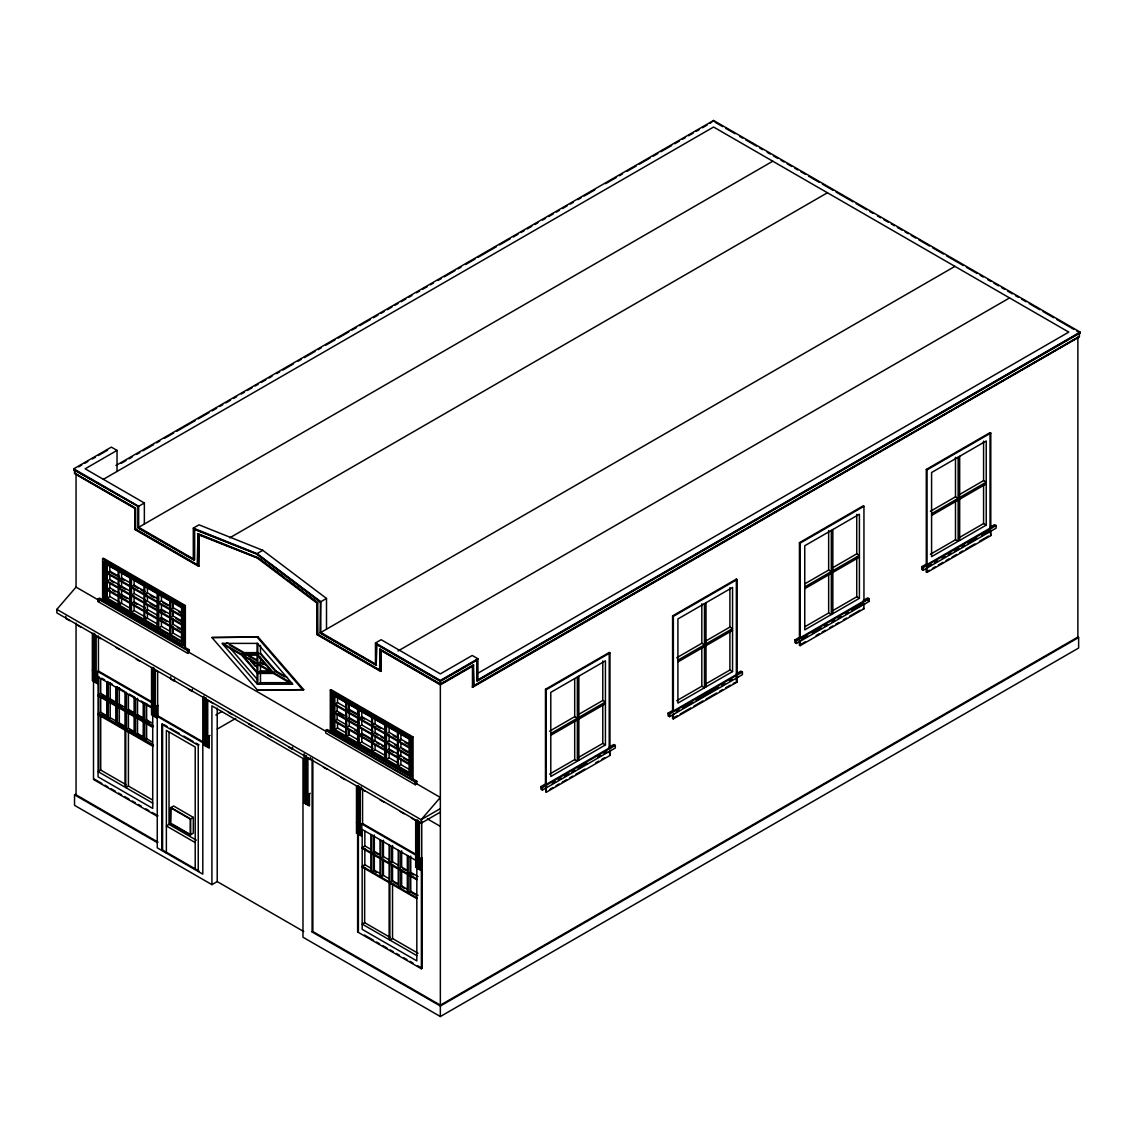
<?xml version="1.0" encoding="UTF-8"?>
<svg xmlns="http://www.w3.org/2000/svg" width="1137" height="1137" viewBox="0 0 1137 1137"><rect width="100%" height="100%" fill="white"/><g stroke="black" fill="none" stroke-linecap="round" stroke-linejoin="round"><path stroke-width="1.5" d="M440.346 812.131L421.145 823.216L56.85 612.886L56.85 609.375L76.051 587.118L76.051 474.072M73.777 469.695L138.288 506.491L73.777 469.695L73.777 468.814L111.341 447.125L117.04 450.408L117.04 471.443M78.709 466.838L81.75 465.09M84.778 463.327L87.819 461.579M92.367 458.95L95.409 457.202M98.436 455.454L107.546 450.195M74.53 469.695L74.53 473.191L134.123 507.159M75.298 473.191L75.667 473.845M117.04 450.408L85.161 468.814L144.356 502.995L144.356 524.029M115.946 465.488L713.581 120.465L1080.15 332.103L1080.15 332.97L477.156 681.106L476.787 659.858L477.156 681.106M121.346 463.256L125.951 460.599M129.035 458.822L132.105 457.046M136.724 454.388L139.794 452.611M142.864 450.835L153.623 444.624M156.707 442.847L159.777 441.071M164.396 438.399L173.606 433.083M176.69 431.307L195.138 420.662M198.208 418.885L208.966 412.66M212.05 410.898L216.655 408.226M219.725 406.449L222.809 404.673M225.879 402.91L230.498 400.238M233.568 398.462L236.638 396.685M241.257 394.027L244.327 392.251M247.397 390.474L252.016 387.816M255.086 386.04L258.156 384.263M261.24 382.487L265.845 379.829M268.929 378.052L271.999 376.276M276.604 373.618L279.688 371.842M282.758 370.065L293.517 363.854M298.136 361.196L301.206 359.42M304.275 357.643L315.048 351.432M318.118 349.656L321.188 347.879M325.807 345.207L335.031 339.892M338.101 338.115L348.86 331.905M351.93 330.128L356.549 327.47M359.619 325.694L370.378 319.483M373.462 317.706L378.067 315.034M381.151 313.258L384.221 311.481M387.291 309.719L391.91 307.047M394.98 305.27L398.049 303.494M401.134 301.731L405.738 299.059M408.808 297.283L411.892 295.506M416.497 292.849L419.581 291.072M422.651 289.295L427.256 286.638M430.34 284.861L433.41 283.085M438.029 280.427L441.099 278.65M444.169 276.874L454.928 270.663M458.012 268.886L461.082 267.11M465.701 264.452L474.925 259.122M477.995 257.346L496.443 246.701M499.513 244.924L510.271 238.713M513.355 236.937L517.96 234.279M521.03 232.502L524.114 230.726M527.184 228.949L531.803 226.291M534.873 224.515L537.943 222.738M542.562 220.066L545.632 218.29M548.702 216.527L553.321 213.855M556.391 212.079L559.461 210.302M562.545 208.54L567.15 205.868M570.234 204.091L573.304 202.315M577.909 199.657L580.993 197.881M584.063 196.104L594.822 189.893M605.58 183.682L616.353 177.471M619.423 175.695L622.493 173.918M627.112 171.261L636.336 165.931M639.406 164.154L650.165 157.944M653.235 156.167L657.854 153.509M660.924 151.733L671.683 145.522M674.767 143.745L679.372 141.087M682.456 139.311L685.526 137.534M688.596 135.758L693.215 133.1M696.285 131.323L699.354 129.547M702.439 127.77L707.043 125.098M710.128 123.336L713.581 120.465M103.368 479.331L713.581 127.031L1068.766 332.103L476.844 673.843M134.877 529.501L134.877 508.466L135.63 508.026L135.63 529.06L134.877 529.501L198.62 566.311L199.003 534.603L198.62 566.311M73.777 468.814L138.671 506.278L144.356 502.995M137.904 506.718L137.904 527.753L194.455 559.958L194.455 529.089L257.445 554.273L267.238 561.664M138.671 506.278L138.671 527.312L772.776 161.212M102.614 558.637L184.578 605.964L184.578 648.033L102.614 600.706L102.614 558.637L103.368 558.196L185.345 605.524L185.345 647.593L189.14 649.781L189.14 652.411L325.736 731.276M104.135 561.266L183.441 606.618L183.071 645.404L104.135 599.824L104.135 561.266L183.441 606.618M132.219 578.363L182.304 607.272L182.304 642.334L106.025 598.73L106.409 563.455L130.698 577.482L130.314 612.758M107.162 572.664L118.177 579.017L118.177 571.129L107.162 564.776L107.162 572.664L109.82 571.129L119.456 576.686M120.835 585.811L118.177 587.346L107.162 580.993L107.162 573.531L109.82 572.01L116.699 575.976M138.671 527.312L193.304 558.864L193.304 528.122L199.003 524.825L262.761 550.308L326.504 598.446L326.504 629.187M194.455 559.958L194.455 529.089M107.162 580.993L109.82 579.458L119.456 585.015M197.866 533.623L197.483 565.217L197.866 533.623L257.815 557.599L284.321 577.596M118.93 579.458L129.945 585.811L129.945 577.923L118.93 571.57L118.93 579.458L121.588 577.923L129.845 582.684M120.835 594.139L118.177 595.66L118.177 588.213L107.162 581.86L107.162 589.307L109.82 587.772L119.456 593.343M120.835 602.894L118.177 604.429L107.162 598.076L107.162 590.188L109.82 588.653M189.14 652.411L187.619 653.292L98.066 601.587L98.066 598.957L99.573 598.076L103.368 600.265L101.861 601.146M118.93 587.772L129.945 594.139L129.945 586.678L118.93 580.325L118.93 587.772L121.588 586.251L129.845 591.013M98.066 601.587L99.573 600.706M104.135 599.824L183.441 645.176M106.025 598.73L182.304 642.334M107.162 598.076L109.82 596.541L119.456 602.098M131.451 586.678L143.973 593.912L143.973 586.024L131.451 578.79L131.451 586.678L134.109 585.143L145.238 591.581M118.93 596.101L129.945 602.454L129.945 595.006L118.93 588.653L118.93 596.101L121.588 594.566L129.845 599.341M229.731 537.829L827.423 192.764M146.63 600.706L143.973 602.24L143.973 594.793L131.451 587.559L131.451 595.006L134.109 593.471L145.238 599.895M118.93 604.87L129.945 611.223L129.945 603.335L118.93 596.982L118.93 604.87L121.588 603.335L129.845 608.096M144.74 594.353L157.261 601.587L157.261 593.699L144.74 586.465L144.74 594.353L147.398 592.818L157.133 598.446M144.74 595.234L157.261 602.454L157.261 609.901L144.74 602.681L144.74 595.234L147.398 593.699M131.451 603.335L143.973 610.569L143.973 603.122L131.451 595.887L131.451 603.335L134.109 601.8L145.238 608.224M157.645 593.471L157.645 628.534M144.74 602.681L147.398 601.146L157.133 606.76M146.63 617.789L143.973 619.324L143.973 611.436L131.451 604.216L131.451 612.104L134.109 610.569L145.238 616.993M170.536 601.359L170.536 609.247L181.55 615.6L181.55 607.712L158.782 594.566L158.782 602.454L161.44 600.919L169.683 605.694M144.74 610.995L157.261 618.23L157.261 610.782L144.74 603.548L144.74 610.995L147.398 609.475L157.133 615.089M144.74 611.877L157.261 619.111L157.261 626.999L144.74 619.764L144.74 611.877L147.398 610.342M193.304 528.122L257.061 553.605L262.761 550.308M158.782 610.782L169.783 617.135L169.783 609.688L158.782 603.335L158.782 610.782L161.44 609.247L169.683 614.008M194.072 529.302L257.445 554.273M144.74 619.764L147.398 618.23L157.133 623.858M158.782 611.663L169.783 618.016L169.783 625.464L158.782 619.111L158.782 611.663L161.44 610.128L165.561 612.502M257.815 557.599L317.777 602.866L305.228 593.386M198.62 534.816L258.198 558.267L197.483 533.85M170.536 609.247L173.194 607.712L182.83 613.269M158.782 619.111L161.44 617.576L169.683 622.337M106.025 563.682L182.304 607.272M184.578 605.964L185.345 605.524M170.536 617.576L181.55 623.929L181.55 616.481L170.536 610.128L170.536 617.576L173.194 616.041L182.83 621.598M158.782 627.866L169.783 634.233L169.783 626.345L158.782 619.992L158.782 627.866L161.44 626.345L169.683 631.106M170.536 625.904L181.55 632.257L181.55 624.81L170.536 618.457L170.536 625.904L173.194 624.369L182.83 629.926M94.641 670.603L92.367 670.162M152.344 702.154L98.436 671.029L96.162 672.351L94.641 671.47M170.536 634.659L181.55 641.012L181.55 633.124L170.536 626.771L170.536 634.659L173.194 633.124L182.83 638.696M94.641 681.106L93.888 681.546L93.888 633.21M95.409 681.546L94.641 681.987L94.641 633.65M97.683 681.987L96.162 682.868L96.162 635.54M107.546 681.546L106.793 681.987L106.793 699.951L109.45 698.416M107.987 697.578L100.724 693.385L98.066 694.92L115.903 705.21L116.656 704.769L108.313 699.951L108.313 681.987M116.656 686.805L115.903 687.245L115.903 705.21M183.824 648.474L185.345 647.593M117.409 687.245L116.656 687.686L116.656 705.651L124.999 710.469L125.766 710.028L117.409 705.21L117.409 687.245L124.374 691.268M98.066 598.957L187.619 650.662L189.14 649.781M211.908 637.516L258.198 637.075L303.735 689.662L257.445 690.088L211.908 637.516L258.198 637.075M106.793 700.833L106.793 718.797L107.546 718.357L98.82 713.325L98.82 695.347L98.066 695.787L106.793 700.833L110.204 698.857L117.168 702.879M117.168 721.711L110.204 717.703L107.546 719.238L107.546 701.273L108.313 700.833L108.313 718.797L116.656 723.615L115.903 724.056L115.903 706.091L119.314 704.116L126.264 708.138M125.766 692.063L124.999 692.504L124.999 710.469M107.987 716.424L100.724 712.217L98.066 713.752L124.999 729.314L125.766 728.874L117.409 724.056L117.409 706.091M126.264 726.969L119.314 722.961L116.656 724.496L116.656 706.532L124.999 711.35L128.424 709.374L135.374 713.396M380.767 671.47L317.024 634.659L317.024 603.178L317.394 634.446L381.151 671.256L381.151 650.222L381.151 671.256M152.017 707.214L144.74 703.021L143.973 703.462L143.973 721.427L152.713 726.458M376.219 665.33L376.603 644.082L376.219 665.33L320.051 632.911L320.435 601.828L270.037 563.781M1080.15 332.103L477.924 679.798L477.924 658.764L472.225 655.48L440.346 673.886L381.151 639.705L375.466 642.988L375.466 664.022L320.819 632.47L320.819 601.729L326.504 598.446M153.85 704.769L151.562 704.329M222.852 643.386L241.513 654.173L244.171 652.638L257.985 652.638M126.52 712.984L126.52 729.314L134.877 734.132L134.109 734.573L125.766 729.755L125.766 711.79L134.109 716.608L137.534 714.633L144.484 718.655M203.551 742.234L158.015 715.94L158.015 705.437L155.357 706.532L153.85 705.651M151.562 667.533L151.562 714.846L156.878 717.916L156.878 705.651L158.015 705.437M135.374 732.228L128.424 728.22L124.999 730.196L124.999 787.159L98.066 771.597L100.724 770.062L126.164 784.757M292.038 683.337L273.377 672.564L257.815 654.614L260.472 653.079L260.472 645.375M125.766 692.945L125.766 710.909L143.219 720.986L143.973 720.545L135.63 715.727L135.63 699.397M153.85 715.287L153.083 715.727L153.083 667.391M153.467 745.744L134.877 735.014L134.877 717.049L143.219 721.867L146.63 719.892L152.457 723.246M154.604 715.727L153.85 716.168L153.85 667.831M156.878 716.168L155.357 717.049L155.357 669.721M158.015 715.94L157.261 716.381L202.798 742.674M257.815 663.582L271.672 671.583L257.815 655.58L257.815 663.582L260.472 662.047L266.015 665.244M134.877 735.014L137.534 733.479L144.484 737.487M162.577 850.035L161.809 850.476L161.809 724.269L162.577 723.828L162.577 850.035L199.003 871.07M317.024 634.659L317.777 634.219L317.777 602.866M320.051 632.911L376.603 665.117M320.819 632.47L954.924 266.371M270.862 670.929L260.472 670.929L257.815 672.45L271.672 672.45L257.815 664.463L257.815 684.218L260.472 682.683L291.271 682.683M152.457 742.091L146.63 738.737L143.973 740.272L143.973 722.308L152.713 727.339M273.377 672.564L276.021 671.029L287.519 677.666M303.735 931.53L217.224 881.587L211.908 884.643L74.53 805.337L74.53 794.82L75.298 794.379L158.015 842.147M257.445 690.088L303.735 689.662M215.845 714.988L221.985 711.449M206.209 735.014L203.935 734.573M217.295 729.044L235.729 718.399M210.004 735.44L207.73 736.762L206.209 735.881M125.766 730.622L125.766 787.586L128.424 786.051L152.372 799.879M203.935 696.015L203.935 745.09L205.456 744.209M206.209 745.531L205.456 745.957L205.456 697.621M209.251 746.398L207.73 747.279L207.73 699.951M380.014 649.128L379.63 670.375L380.014 649.128L440.73 684.176M330.298 690.088L412.276 737.416L412.276 779.485L330.298 732.157L330.298 690.088L331.066 689.662L413.029 736.975L413.029 779.044L416.824 781.233L416.824 783.862L440.346 797.449L421.145 819.706L421.145 823.216M398.049 650.975L1009.571 297.922M331.819 692.717L332.203 731.063L411.125 776.628L331.819 731.276L331.819 692.717L411.125 738.069L333.724 693.385M333.724 695.133L409.988 738.737L333.724 695.133L333.724 730.181L409.988 773.785L333.724 730.181M348.519 704.201L348.519 708.934L345.861 710.469L345.861 702.581L334.861 696.228L334.861 704.116L337.518 702.581L345.762 707.342M334.861 712.444L345.861 718.797L345.861 711.35L334.861 704.997L334.861 712.444L337.135 711.122L346.757 716.68M170.536 807.753L173.577 805.991L193.304 817.389L193.304 833.165L190.277 834.913L170.536 823.515L170.536 807.753L190.277 819.137L193.304 817.389M346.614 710.909L357.629 717.262L357.629 709.374L346.614 703.021L346.614 710.909L349.272 709.374L358.908 714.931M334.861 720.773L345.861 727.126L345.861 719.664L334.861 713.311L334.861 720.773L337.135 719.451L346.757 725.008M357.999 709.147L357.999 744.209M416.824 783.862L415.303 784.743L325.75 733.038L325.75 730.409L327.271 729.528L331.066 731.716L331.066 689.662M346.614 719.238L357.629 725.591L357.629 718.143L346.614 711.776L346.614 719.238L349.272 717.703L358.908 723.26M196.346 840.172L169.029 824.396L166.372 825.931L195.209 842.588M170.536 823.515L170.92 807.526L190.661 818.924L190.661 834.7L172.44 824.183M329.545 732.598L331.066 731.716M334.861 729.528L345.861 735.881L345.861 727.993L334.861 721.64L334.861 729.528L337.518 727.993L345.762 732.768M374.315 723.828L371.671 725.363L371.671 717.475L359.136 710.255L359.136 718.143L361.793 716.608L372.936 723.033M346.614 727.552L357.629 733.905L357.629 726.458L346.614 720.105L346.614 727.552L349.272 726.017L358.908 731.588M359.136 726.458L371.671 733.692L371.671 726.245L359.136 719.01L359.136 726.458L361.793 724.923L372.936 731.361M375.466 642.988L440.346 680.452L477.924 658.764M441.867 680.011L476.787 659.858M477.156 660.071L440.346 681.333L376.219 644.309M346.614 736.321L357.629 742.674L357.629 734.786L346.614 728.433L346.614 736.321L349.272 734.786L358.908 740.343M440.346 683.962L473.362 664.903L473.745 686.151L473.362 664.903M440.346 684.389L473.745 665.117M472.608 666.211L472.608 687.245L472.608 666.211L440.346 684.829L380.767 650.435M372.424 725.804L384.946 733.038L384.946 725.15L372.424 717.916L372.424 725.804L375.082 724.269L386.21 730.693M374.315 740.485L371.671 742.02L371.671 734.573L359.136 727.339L359.136 734.786L361.793 733.251L372.936 739.675M385.329 724.923L385.329 759.985M165.604 852.665L166.372 852.224L166.372 730.409L195.209 747.052L195.209 868.867L194.455 869.308M372.424 734.132L384.946 741.367L384.946 733.905L372.424 726.685L372.424 734.132L375.082 732.598L386.21 739.022M359.136 743.555L371.671 750.775L371.671 742.887L359.136 735.667L359.136 743.555L361.793 742.02L372.936 748.444M478.322 679.997L1079.766 332.757M386.466 733.905L397.467 740.258L397.467 732.384L386.466 726.017L386.466 733.905L389.124 732.384L398.746 737.941M372.424 742.461L384.946 749.681L384.946 742.234L372.424 735.014L372.424 742.461L375.082 740.926L386.21 747.35M473.362 685.924L1079.397 336.481L1079.397 332.97M472.225 687.032L1079.397 336.481M472.608 687.245L1078.629 337.362L1078.629 336.481M386.466 742.234L397.467 748.587L397.467 741.139L386.466 734.786L386.466 742.234L389.124 740.699L398.746 746.256M372.424 751.216L384.946 758.45L384.946 750.562L372.424 743.328L372.424 751.216L375.082 749.681L386.21 756.119M306.393 792.844L304.119 792.404M398.234 740.699L409.235 747.052L409.235 739.164L398.234 732.811L398.234 740.699L400.892 739.164L410.514 744.735M398.234 741.58L409.235 747.933L409.235 755.38L398.234 749.027L398.234 741.58L400.892 740.045M310.188 793.285L307.914 794.607L306.393 793.725M400.125 755.38L397.467 756.915L397.467 749.468L386.466 743.115L386.466 750.562L389.124 749.027L398.746 754.584M412.276 737.416L413.029 736.975M304.119 753.845L304.119 802.921L305.64 802.054M398.234 749.027L400.892 747.492L410.514 753.049M307.914 803.362L306.393 804.243L306.393 755.906M386.466 759.331L397.467 765.684L397.467 757.796L386.466 751.443L386.466 759.331L389.124 757.796L398.746 763.353M309.435 804.243L307.914 805.124L307.914 757.796M398.234 757.356L409.235 763.709L409.235 756.261L398.234 749.908L398.234 757.356L400.892 755.821L410.514 761.378M398.234 766.111L409.235 772.478L409.235 764.59L398.234 758.237L398.234 766.111L400.892 764.59L410.514 770.147M609.219 652.496L609.219 747.137L613.781 744.508L615.302 745.389L615.302 748.018L542.434 790.087L540.914 789.206L540.914 786.577L545.476 783.947L545.476 689.292L609.219 652.496L609.986 652.922L609.986 747.577L546.229 784.388L546.229 689.733L609.986 652.922M736.35 579.103L736.35 673.744L740.898 671.114L742.418 671.995L742.418 674.625L669.565 716.68L668.044 715.813L668.044 713.183L672.592 710.554L672.592 615.899L736.35 579.103L737.103 579.529L737.103 674.184L673.36 710.995L673.36 616.339L737.103 579.529M864.703 601.388L863.196 600.507L867.744 597.877L869.265 598.758L869.265 601.388L796.397 643.457L794.891 642.576L794.891 639.946L799.439 637.317L799.439 542.676L863.196 505.866L863.949 506.306L863.949 600.947L800.192 637.758L800.192 543.116L863.949 506.306M990.029 432.628L990.029 527.284L994.591 524.654L996.097 525.536L996.097 528.165L923.244 570.22L921.723 569.353L921.723 566.723L926.285 564.094L926.285 469.439L990.029 432.628L990.796 433.069L990.796 527.724L927.039 564.535L927.039 469.879L990.796 433.069M411.509 779.925L413.029 779.044M325.75 730.409L415.303 782.114L416.824 781.233M357.999 821.767L356.492 822.648L358.766 823.089L360.287 824.837L362.561 823.515L416.469 854.64M356.492 785.838L356.492 833.165L357.999 832.284M359.519 833.165L357.999 834.032L357.999 785.695M359.519 786.861L359.519 834.032L358.766 834.473L358.766 786.136M549.612 731.162L574.697 716.68L577.354 718.214M577.681 714.96L602.781 700.477L605.424 702.012L550.791 733.55M676.728 657.769L701.813 643.286L704.471 644.821M704.812 641.566L729.897 627.084L732.555 628.605L677.908 660.156M805.053 583.693L828.66 570.063L831.318 571.598M831.659 568.329L856.744 553.847L859.401 555.382L804.754 586.934M930.407 511.309L955.492 496.826L958.15 498.361M958.491 495.107L983.576 480.61L986.234 482.145L931.587 513.697M550.791 735.312L605.424 703.76M677.908 661.919L732.555 630.367M804.754 588.682L859.401 557.13M931.587 515.445L986.234 483.907M370.648 849.225L364.835 845.871L362.177 847.406L370.904 852.437L370.904 834.473M440.346 808.62L421.145 819.706L56.85 609.375M371.671 834.913L371.671 852.878L374.315 851.343L379.886 854.555M370.648 868.071L364.835 864.703L362.177 866.238L370.904 871.283L370.904 853.318L362.177 848.273M380.767 840.172L380.767 858.137L383.425 856.602L388.996 859.814M382.672 860.311L382.672 875.007L380.014 876.542L380.014 858.577L371.671 853.759L371.671 871.724L374.315 870.189L379.886 873.401M398.106 865.072L392.535 861.86L389.877 863.395L389.877 845.431M549.612 774.112L574.697 759.63L577.354 761.165L577.354 677.027M577.681 757.896L602.781 743.413L605.424 744.948L605.424 660.81L550.791 692.362L550.791 776.5L605.424 744.948M676.728 700.719L701.813 686.236L704.471 687.771L704.471 603.633M704.812 684.502L729.897 670.02L732.555 671.555L732.555 587.417L677.908 618.969L677.908 703.107L732.555 671.555M805.053 626.629L828.66 612.999L831.318 614.534L831.318 530.396M831.659 611.28L856.744 596.783L859.401 598.318L859.401 514.194L804.754 545.746L804.754 629.87L859.401 598.318M930.407 554.259L955.492 539.777L958.15 541.297L958.15 457.173M958.491 538.043L983.576 523.56L986.234 525.095L986.234 440.957L931.587 472.509L931.587 556.647L986.234 525.095M380.767 876.982L389.124 881.8L389.124 863.836L380.767 859.018L380.767 876.982L383.425 875.447L388.996 878.659M398.988 850.689L398.988 868.654L401.645 867.119L407.217 870.331M540.914 786.577L542.434 787.458L615.302 745.389M668.044 713.183L669.565 714.05L742.418 671.995M794.891 639.946L796.397 640.827L869.265 598.758M921.723 566.723L923.244 567.59L996.097 525.536M357.629 832.071L357.629 931.97L421.372 968.781L422.14 968.34L422.14 857.923L419.482 859.018L417.961 857.255L415.687 856.815L417.208 855.948L361.793 823.955L361.793 836.221L356.492 833.165M415.687 820.019L415.687 867.332L421.003 870.402L421.003 858.137L422.14 857.923M552.298 783.507L555.339 781.759M558.381 779.996L561.408 778.248M564.449 776.5L568.997 773.871M572.039 772.108L575.066 770.36M578.108 768.612L587.218 763.353M597.835 757.214L600.876 755.465M603.918 753.717L606.945 751.955M676.387 711.861L679.429 710.113M682.47 708.365L693.087 702.225M696.128 700.477L718.897 687.331M721.924 685.568L724.965 683.82M729.513 681.191L732.555 679.443M801.713 639.506L807.782 636.009M812.344 633.38L821.454 628.121M824.481 626.359L827.523 624.611M832.071 621.982L835.112 620.233M838.14 618.485L841.181 616.723M845.729 614.094L848.77 612.346M851.812 610.597L862.429 604.458M928.559 566.283L931.587 564.535M934.628 562.772L937.67 561.024M942.218 558.395L945.259 556.647M948.286 554.884L951.328 553.136M954.355 551.388L958.917 548.759M961.945 546.996L964.986 545.248M968.028 543.5L977.124 538.242M981.686 535.612L990.796 530.354L991.549 530.794M550.024 789.206L553.065 787.458M556.092 785.695L559.134 783.947M562.175 782.199L566.723 779.57M569.765 777.807L572.792 776.059M575.834 774.311L584.944 769.053M595.561 762.913L598.602 761.165M601.629 759.402L604.671 757.654M672.592 714.931L672.592 718.442L677.155 715.813M680.182 714.05L690.813 707.925M693.854 706.162L702.95 700.918M705.992 699.156L716.623 693.03M719.65 691.268L722.691 689.519M725.719 687.771L730.281 685.142M733.308 683.38L737.103 682.072L737.103 676.813L737.87 677.254M799.439 639.946L799.439 645.205L805.508 641.709M816.139 635.569L819.166 633.821M822.207 632.058L825.249 630.31M829.797 627.681L832.838 625.933M835.866 624.17L838.907 622.422M843.455 619.793L846.496 618.045M849.524 616.282L860.155 610.157M926.285 568.472L926.285 571.982L929.313 570.22M932.354 568.472L935.381 566.723M938.423 564.961L942.971 562.332M946.012 560.584L949.054 558.835M952.081 557.073L956.643 554.444M959.671 552.696L962.712 550.948M965.739 549.185L974.85 543.927M979.412 541.297L988.508 536.053M389.877 882.241L398.234 887.059L398.234 869.094L389.877 864.276L389.877 882.241L392.535 880.706L398.106 883.918M415.687 867.332L417.208 866.465M545.476 786.705L546.229 792.276L609.986 755.465L609.986 750.207L610.74 750.647M672.592 718.442L673.36 718.882L737.103 682.072M799.439 645.205L800.192 645.645L863.949 608.835L863.949 603.576M926.285 571.982L927.039 572.408L990.796 535.612L990.796 530.354M418.714 867.332L417.208 868.213L417.208 819.876M408.098 855.948L408.098 873.912L410.755 872.377L418.018 876.57M418.714 821.042L418.714 868.213L417.961 868.654L417.961 820.317M312.092 758.507L312.092 931.97L312.846 931.53L441.113 1005.591M398.988 887.5L407.33 892.318L407.33 874.353L398.988 869.535L398.988 887.5L401.645 885.965L407.217 889.177M416.824 879.825L408.098 874.794L408.098 892.758L410.755 891.223L418.018 895.416M390.09 937.357L364.65 922.661L362.177 924.083L389.124 939.645L389.124 882.682M357.629 931.97L358.382 931.53L358.382 833.378M389.877 883.108L389.877 940.072L392.535 938.537L417.99 953.232M211.908 884.643L211.908 705.864L302.982 758.45L302.982 937.229L440.346 1016.535L1078.629 648.033L1078.629 637.516L1077.876 637.075L440.346 1005.151L440.346 680.452M312.092 931.97L440.346 1006.018L1078.629 637.516M241.513 654.173L257.061 654.173L257.061 643.386M257.815 673.431L273.377 673.431L292.038 684.218M715.102 122.227L722.762 126.648M725.832 128.41L735.028 133.725M739.618 136.369L742.688 138.145M745.744 139.908L756.475 146.104M759.544 147.881L762.6 149.643M767.205 152.301L770.261 154.064M773.331 155.84L777.921 158.484M780.991 160.26L784.061 162.022M787.117 163.799L791.722 166.457M794.777 168.219L797.847 169.996M800.917 171.758L805.508 174.416M808.578 176.178L819.294 182.375M822.364 184.137L833.08 190.334M836.15 192.11L853.006 201.832M856.076 203.608L866.792 209.791M869.862 211.567L872.918 213.33M877.522 215.987L880.578 217.764M883.648 219.526L888.239 222.184M891.309 223.946L894.378 225.723M897.434 227.485L902.039 230.143M905.095 231.905L908.165 233.682M911.234 235.444L915.825 238.102M918.895 239.879L929.611 246.061M932.681 247.838L943.412 254.034M946.467 255.797L963.323 265.532M966.393 267.294L977.109 273.491M980.179 275.253L983.235 277.03M987.84 279.688L990.91 281.45M993.965 283.212L998.57 285.87M1001.626 287.647L1004.696 289.409M1007.752 291.186L1012.356 293.829M1015.412 295.606L1018.482 297.368M1021.552 299.145L1026.142 301.802M1029.212 303.565L1039.929 309.761M1042.999 311.524L1053.729 317.72M1056.785 319.483L1073.641 329.218M1076.711 330.995L1080.15 332.97M926.285 469.439L927.039 469.879M990.029 527.284L991.549 528.165M990.796 535.612L990.029 529.913M926.285 564.094L927.792 564.961M926.285 566.723L927.792 567.59M799.439 542.676L800.192 543.116M867.744 600.507L869.265 601.388M863.196 603.136L864.703 604.017M863.196 608.394L863.949 608.835M799.439 637.317L800.96 638.198M672.592 615.899L673.36 616.339M736.35 673.744L737.87 674.625M672.592 710.554L674.113 711.421M674.113 714.05L673.36 713.624L673.36 718.882M545.476 689.292L546.229 689.733M609.219 747.137L610.74 748.018M609.986 755.465L609.219 751.514M376.603 644.082L438.839 680.011M74.53 473.191L135.246 508.253L135.246 529.288L199.003 566.084M379.63 649.341L440.73 684.616M75.298 474.072L134.877 508.466M137.904 527.753L194.072 560.171M135.63 529.06L197.866 564.99M317.777 634.219L380.014 670.162M545.476 783.947L546.996 784.828M546.996 787.458L546.229 787.017L546.229 792.276M121.588 578.79L124.345 580.382M134.109 586.024L138.288 588.44M141.073 590.046L143.859 591.652M150.183 595.305L154.348 597.707M162.804 602.596L168.319 605.765M178.694 611.763L181.451 613.355M349.272 710.255L356.151 714.221M361.793 717.475L364.579 719.081M376.475 725.946L380.639 728.362M393.246 735.639L396.003 737.231M405.014 742.433L407.757 744.01M158.782 602.454L169.783 608.807L169.783 600.919M334.861 704.116L345.861 710.469M359.136 718.143L371.671 725.363M107.162 573.531L118.177 579.898L118.177 587.346M226.945 642.689L244.171 652.638M247.255 654.415L256.948 660.014M229.816 645.219L244.171 653.505M248.633 656.092L255.569 660.085M260.472 662.928L263.244 664.52M276.021 671.91L284.648 676.885M222.852 644.267L241.513 655.04L257.061 673.005M111.199 581.121L113.956 582.712M121.588 587.118L125.71 589.506M150.183 603.619L155.741 606.845M175.951 618.5L181.451 621.683M349.272 718.57L356.151 722.549M375.082 733.479L377.868 735.085M380.639 736.691L383.425 738.297M394.624 744.749L397.382 746.341M402.256 749.169L407.757 752.339M338.513 712.8L344.014 715.969M131.451 595.006L143.973 602.24M112.577 590.245L115.334 591.837M121.588 595.447L127.088 598.63M134.109 602.681L136.895 604.287M161.44 618.457L166.94 621.626M177.329 627.624L180.072 629.216M354.772 730.082L357.53 731.659M361.793 734.132L371.543 739.761M376.475 742.603L379.261 744.209M382.032 745.815L384.818 747.421M389.124 749.908L393.246 752.282M403.635 758.28L409.135 761.463M107.162 589.307L118.177 595.66M359.136 734.786L371.671 742.02M386.466 750.562L397.467 756.915M107.162 590.188L118.177 596.541L118.177 604.429M131.451 612.104L143.973 619.324M76.051 587.118L98.109 599.853M427.484 818.938L440.346 826.372M69.556 620.66L65.761 618.471L65.761 616.282M76.961 624.938L80.755 627.127M97.071 636.549L100.866 638.738M116.045 647.507L119.84 649.696M136.156 659.119L139.95 661.308M153.992 669.409L157.787 671.597M188.529 689.349L192.324 691.538L192.324 689.349M209.407 701.401L213.202 703.59M228.381 712.359L232.175 714.548M248.861 724.184L252.656 726.372M267.835 735.142L271.629 737.33M288.713 747.194L292.507 749.382L292.507 747.194M306.549 757.484L310.344 759.672L310.344 757.484M323.249 767.12L327.044 769.323M341.086 777.424L344.881 779.612M364.991 791.224L361.196 789.035L361.196 786.847M380.17 799.993L383.965 802.182M400.281 811.605L404.076 813.794M411.466 818.072L415.261 820.26M151.591 702.595L97.683 671.47L97.683 683.735L92.367 680.679L92.367 633.352M101.733 678.192L104.632 679.869M109.692 682.797L112.478 684.403M129.305 694.11L134.877 697.322L134.109 697.763L134.109 715.727L134.877 715.287L126.52 710.469L126.52 692.504M141.201 700.975L143.973 702.581L143.219 703.021L143.219 720.986M151.249 707.655L98.066 676.956L98.066 776.855L152.713 808.407L152.713 715.344M416.824 860.979L362.177 829.442L362.177 929.341L416.824 960.893L416.824 866.238M360.287 833.592L361.793 834.473L360.287 835.354L360.287 788.026M419.482 867.773L421.003 868.654L419.482 869.535L419.482 822.207M307.161 803.802L305.64 803.802L305.64 755.465M358.766 833.592L359.519 834.032M417.961 867.773L418.714 868.213M203.935 745.09L209.251 748.16L209.251 735.881M304.119 802.921L309.435 805.991L309.435 793.725M164.098 724.71L167.125 726.458M170.166 728.22L179.276 733.479M183.824 736.108L192.935 741.367M195.962 743.115L199.003 744.863M161.809 724.269L198.25 745.303L198.25 871.496M102.174 695.091L106.537 697.621M110.204 699.738L114.382 702.14M119.314 704.997L122.1 706.603M128.424 710.255L133.981 713.467M138.913 716.31L141.699 717.916M146.63 720.773L149.544 722.45M374.315 852.224L378.493 854.626M403.038 868.796L405.824 870.402M410.755 873.259L413.655 874.936M107.546 699.511L98.82 694.48L98.82 676.515M153.467 726.031L144.74 720.986L144.74 703.021M371.671 852.878L380.014 857.696L380.014 839.731M380.767 858.137L398.234 868.213L398.234 850.249M398.988 868.654L407.33 873.472L407.33 855.507M408.098 873.912L416.824 878.944M107.546 701.273L115.903 706.091M102.216 713.965L105.215 715.699M120.181 724.34L123.166 726.06M129.916 729.954L132.915 731.688M137.406 734.275L143.39 737.728M394.027 882.44L397.026 884.174M401.517 886.761L404.516 888.494M410.5 891.948L416.483 895.402M373.632 870.885L376.617 872.605M153.467 744.863L144.74 739.832L144.74 721.867M371.671 871.724L380.014 876.542M408.098 892.758L416.824 897.789M152.713 746.185L98.066 714.633L98.82 714.192L98.82 771.156M362.177 867.119L416.824 898.671M125.766 787.586L152.713 803.148M389.877 940.072L416.824 955.634M94.272 779.044L101.861 783.421M104.888 785.184L107.93 786.932M110.957 788.68L115.519 791.309M118.546 793.072L121.588 794.82M124.629 796.568L129.177 799.197M132.219 800.96L135.246 802.708M138.288 804.456L141.329 806.218M145.877 808.848L148.919 810.596M151.946 812.344L158.015 815.854M364.451 935.04L373.561 940.299M376.603 942.047L379.63 943.795M382.672 945.558L387.22 948.187M390.261 949.935L393.288 951.683M396.33 953.446L399.371 955.194M403.919 957.823L406.961 959.571M409.988 961.333L413.029 963.082M417.577 965.711L422.14 968.34M157.261 816.295L93.504 779.485L93.504 681.333M74.53 794.82L157.261 842.588M257.061 553.605L320.819 601.729M257.061 554.486L320.051 602.042M287.107 579.699L302.442 591.283M257.815 558.48L317.024 603.178M257.445 637.516L302.982 690.088M260.472 653.079L276.021 671.029M260.472 654.059L274.33 670.048M249.33 658.494L257.417 667.817M250.836 661.208L255.271 666.339M257.061 672.024L243.204 656.021L257.061 664.022L257.061 683.778M230.072 648.005L257.445 679.613M1077.876 337.362L1077.876 637.075M983.576 441.142L983.576 480.61M983.576 484.078L983.576 523.56M959.671 456.292L959.671 540.43M955.492 457.358L955.492 496.826M955.492 500.294L955.492 539.777M927.039 567.15L927.039 572.408M923.244 567.59L923.244 570.22M856.744 514.379L856.744 553.847M856.744 557.315L856.744 596.783M832.838 529.529L832.838 613.653M828.66 530.581L828.66 570.063M828.66 573.531L828.66 612.999M800.192 640.387L800.192 645.645M796.397 640.827L796.397 643.457M736.35 676.373L736.35 681.631M729.897 587.602L729.897 627.084M729.897 630.552L729.897 670.02M705.992 602.752L705.992 686.89M701.813 603.818L701.813 643.286M701.813 646.754L701.813 686.236M669.565 714.05L669.565 716.68M602.781 660.995L602.781 700.477M602.781 703.945L602.781 743.413M578.861 676.145L578.861 760.283M574.697 678.931L574.697 716.68M574.697 721.867L574.697 759.63M542.434 787.458L542.434 790.087M440.346 1006.018L440.346 1016.535M421.756 820.886L421.756 857.696M421.372 858.35L421.372 968.781M415.303 782.114L415.303 784.743M410.755 738.297L410.755 776.855M410.755 856.047L410.755 872.377M410.755 874.893L410.755 891.223M409.988 857.241L409.988 871.937M409.988 876.087L409.988 890.783M409.618 738.951L409.618 773.999M401.645 850.789L401.645 867.119M401.645 869.634L401.645 885.965M400.892 734.431L400.892 739.164M400.892 743.029L400.892 747.492M400.892 751.344L400.892 755.821M400.892 758.28L400.892 764.59M400.892 851.983L400.892 866.678M400.892 870.828L400.892 885.524M392.535 845.53L392.535 861.86M392.535 864.376L392.535 880.706M392.535 883.307L392.535 938.537M391.782 846.724L391.782 861.42L389.124 862.955L389.124 844.99M391.782 865.57L391.782 880.265M389.124 726.074L389.124 732.384M389.124 734.744L389.124 740.699M389.124 743.072L389.124 749.027M389.124 751.486L389.124 757.796M383.425 840.271L383.425 856.602M383.425 859.117L383.425 875.447M382.672 841.465L382.672 856.161M375.082 719.536L375.082 724.269M375.082 726.642L375.082 732.598M375.082 736.449L375.082 740.926M375.082 744.948L375.082 749.681M374.315 835.013L374.315 851.343M374.315 853.859L374.315 870.189M373.561 836.207L373.561 850.902M373.561 855.052L373.561 869.748M364.835 831.175L364.835 845.871M364.835 848.373L364.835 864.703M364.65 867.417L364.65 922.661M362.561 788.467L362.561 823.515M361.793 711.876L361.793 716.608M361.793 718.968L361.793 724.923M361.793 728.789L361.793 733.251M361.793 735.71L361.793 742.02M349.272 703.064L349.272 709.374M349.272 711.734L349.272 717.703M349.272 720.062L349.272 726.017M349.272 730.053L349.272 734.786M348.519 729.613L348.519 734.346M337.518 696.27L337.518 702.581M337.518 723.26L337.518 727.993M337.135 705.167L337.135 711.122M337.135 714.988L337.135 719.451M334.093 694.92L334.093 729.968M312.846 759.829L312.846 931.53M260.472 657.257L260.472 662.047M260.472 664.52L260.472 670.929M260.472 671.91L260.472 682.683M257.815 643.826L257.815 654.614M217.224 708.109L217.224 881.587M206.209 698.061L206.209 746.398M202.798 697.109L202.798 874.126L157.261 847.847L157.261 705.864M190.277 819.137L190.277 834.913M187.619 650.662L187.619 653.292M183.071 606.845L183.071 645.404M181.92 607.499L181.92 642.547M174.487 679.059L174.487 681.248L170.692 679.059L170.692 676.856M173.194 601.402L173.194 607.712M173.194 610.086L173.194 616.041M173.194 618.414L173.194 624.369M173.194 626.814L173.194 633.124M172.44 602.539L172.44 607.272M172.44 611.137L172.44 615.6M172.44 619.466L172.44 623.929M172.44 627.965L172.44 632.698M169.029 732.413L169.029 824.396M161.44 594.608L161.44 600.919M161.44 604.785L161.44 609.247M161.44 611.621L161.44 617.576M161.44 620.035L161.44 626.345M157.645 671.91L157.645 705.21M147.398 586.507L147.398 592.818M147.398 596.669L147.398 601.146M147.398 604.998L147.398 609.475M147.398 611.919L147.398 618.23M146.63 703.561L146.63 719.892M146.63 722.407L146.63 738.737M143.219 721.867L143.219 739.832L143.973 739.391L135.63 734.573L135.63 716.608M137.534 698.303L137.534 714.633M137.534 718.783L137.534 733.479M134.877 698.203L134.877 716.168M134.109 578.832L134.109 585.143M134.109 589.009L134.109 593.471M134.109 595.845L134.109 601.8M134.109 604.259L134.109 610.569M134.109 716.608L134.109 734.573M128.424 694.679L128.424 709.374M128.424 711.89L128.424 728.22M128.424 730.821L128.424 786.051M124.999 711.35L124.999 729.314M121.588 573.19L121.588 577.923M121.588 580.282L121.588 586.251M121.588 590.103L121.588 594.566M121.588 597.024L121.588 603.335M119.314 687.786L119.314 704.116M119.314 706.631L119.314 722.961M110.204 682.527L110.204 698.857M110.204 701.373L110.204 717.703M109.82 566.397L109.82 571.129M109.82 574.981L109.82 579.458M109.82 583.309L109.82 587.772M109.82 590.231L109.82 596.541M107.546 682.427L107.546 700.392M106.409 563.455L106.409 598.517M104.519 561.053L104.519 599.611M100.724 678.675L100.724 693.385M100.724 695.887L100.724 712.217M100.724 716.552L100.724 770.062M98.436 635.981L98.436 671.029M76.051 623.119L76.051 794.82M257.445 643.386L222.085 643.386L257.445 684.218L292.792 684.218L257.445 643.386M257.061 655.154L243.204 655.154L257.061 663.141L257.061 655.154"/></g></svg>
